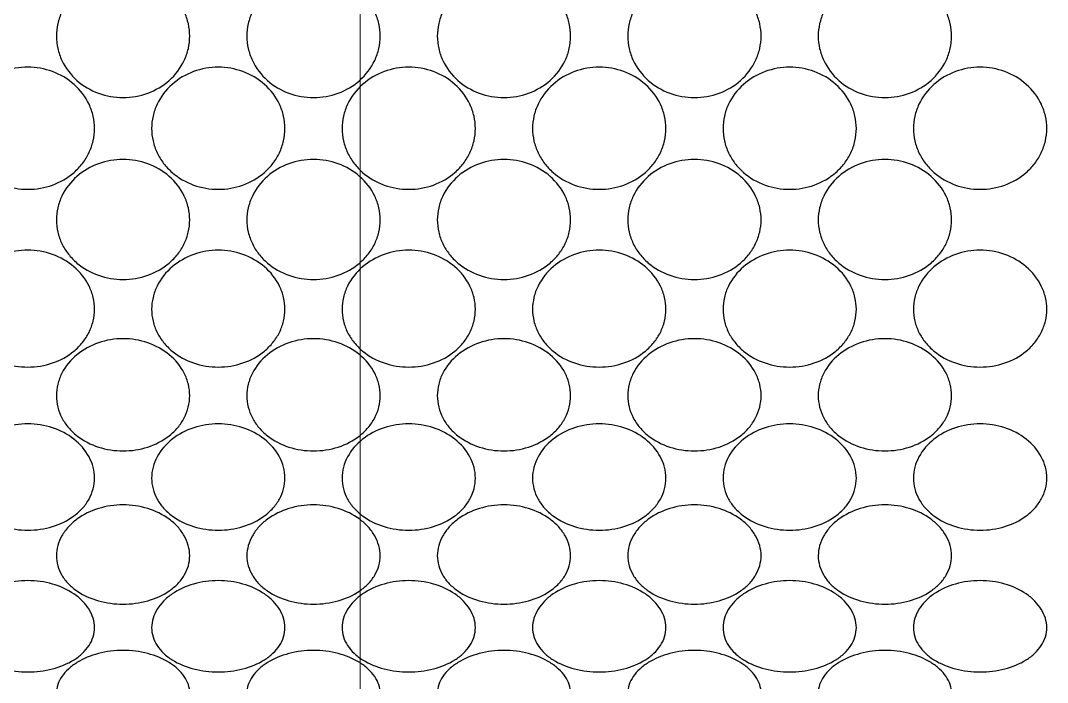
# Model space of a CAD drawing. Header units: inches. Extents: x 50354 to 53215, y -7830 to -6529.
# Drawn here: x 52852.056 to 52852.65, y -6789.736 to -6789.353 of the extents above; entities that cross this region are included whole.
import ezdxf

# ---------------------------------------------------------------- set-up
doc = ezdxf.new("R2010")
doc.units = ezdxf.units.IN
doc.header["$MEASUREMENT"] = 0
doc.linetypes.add('DASHED', pattern=[0.75, 0.5, -0.25])
doc.layers.add('BEAM', color=6, linetype='DASHED')
doc.layers.add('XR_ID 1F_FUR$0$A-SANI-FIX', color=134, linetype='Continuous')
doc.layers.add('FUNITURE', color=7, linetype='Continuous', lineweight=15, true_color=0x7d7673)

# ---------------------------------------------------------------- blocks, each defined once
blk = doc.blocks.new('XR_ID 1F_FUR$0$XR_1F FURN$0$A$C698E198A')
at = {"linetype": 'Continuous'}
for points, knots in [([(1.359, -28.86), (1.298, -28.86), (1.175, -28.846), (0.942, -28.766), (0.691, -28.574), (0.501, -28.25), (0.436, -27.88), (0.501, -27.51), (0.691, -27.186), (0.942, -26.994), (1.175, -26.914), (1.298, -26.9), (1.359, -26.9)], [0, 0, 0, 0, 0.062496, 0.125097, 0.24985, 0.374874, 0.499999, 0.625124, 0.750149, 0.874903, 0.937504, 1, 1, 1, 1]), ([(1.359, -26.9), (1.42, -26.9), (1.543, -26.914), (1.717, -26.975), (1.875, -27.071), (2.054, -27.239), (2.211, -27.511), (2.274, -27.88), (2.211, -28.249), (2.054, -28.521), (1.875, -28.689), (1.717, -28.785), (1.543, -28.846), (1.42, -28.86), (1.359, -28.86)], [0, 0, 0, 0, 0.062501, 0.124952, 0.187396, 0.249908, 0.374735, 0.499999, 0.625263, 0.750091, 0.812604, 0.875048, 0.9375, 1, 1, 1, 1]), ([(4.017, -28.86), (3.959, -28.86), (3.84, -28.846), (3.615, -28.765), (3.373, -28.572), (3.191, -28.248), (3.128, -27.88), (3.191, -27.512), (3.373, -27.188), (3.615, -26.995), (3.84, -26.914), (3.959, -26.9), (4.017, -26.9)], [0, 0, 0, 0, 0.060936, 0.122433, 0.246564, 0.372771, 0.500002, 0.627234, 0.75344, 0.877569, 0.939064, 1, 1, 1, 1]), ([(4.017, -26.9), (4.076, -26.9), (4.193, -26.914), (4.36, -26.975), (4.509, -27.072), (4.68, -27.241), (4.827, -27.513), (4.886, -27.88), (4.827, -28.247), (4.68, -28.519), (4.509, -28.688), (4.36, -28.785), (4.193, -28.846), (4.076, -28.86), (4.017, -28.86)], [0, 0, 0, 0, 0.06109, 0.122284, 0.183847, 0.246048, 0.372017, 0.500002, 0.627987, 0.753955, 0.816156, 0.877718, 0.93891, 1, 1, 1, 1]), ([(6.5, -28.86), (6.446, -28.86), (6.338, -28.846), (6.129, -28.763), (5.906, -28.567), (5.74, -28.245), (5.683, -27.88), (5.74, -27.515), (5.906, -27.193), (6.129, -26.997), (6.338, -26.914), (6.446, -26.9), (6.5, -26.9)], [0, 0, 0, 0, 0.057826, 0.116908, 0.239465, 0.368128, 0.499999, 0.631869, 0.760534, 0.883092, 0.942174, 1, 1, 1, 1]), ([(6.5, -26.9), (6.553, -26.9), (6.661, -26.914), (6.812, -26.975), (6.947, -27.073), (7.101, -27.244), (7.232, -27.517), (7.283, -27.88), (7.232, -28.243), (7.101, -28.516), (6.947, -28.687), (6.812, -28.785), (6.661, -28.846), (6.553, -28.86), (6.5, -28.86)], [0, 0, 0, 0, 0.05807, 0.116648, 0.176553, 0.238282, 0.366741, 0.499998, 0.633256, 0.761717, 0.823447, 0.883352, 0.94193, 1, 1, 1, 1]), ([(8.699, -28.86), (8.652, -28.86), (8.557, -28.845), (8.423, -28.783), (8.302, -28.686), (8.16, -28.513), (8.039, -28.241), (7.991, -27.88), (8.039, -27.519), (8.16, -27.247), (8.302, -27.074), (8.423, -26.977), (8.557, -26.915), (8.652, -26.9), (8.699, -26.9)], [0, 0, 0, 0, 0.05273, 0.107892, 0.166442, 0.228535, 0.360979, 0.499998, 0.639018, 0.771464, 0.833558, 0.892108, 0.947271, 1, 1, 1, 1]), ([(8.699, -26.9), (8.744, -26.9), (8.838, -26.914), (8.967, -26.977), (9.082, -27.075), (9.213, -27.248), (9.321, -27.522), (9.363, -27.88), (9.321, -28.238), (9.213, -28.512), (9.082, -28.685), (8.967, -28.783), (8.838, -28.846), (8.744, -28.86), (8.699, -28.86)], [0, 0, 0, 0, 0.053016, 0.107462, 0.164933, 0.226177, 0.358763, 0.499998, 0.641234, 0.773822, 0.835067, 0.892538, 0.946984, 1, 1, 1, 1]), ([(0, -30.26), (-0.062, -30.26), (-0.185, -30.246), (-0.419, -30.166), (-0.67, -29.974), (-0.86, -29.65), (-0.924, -29.28), (-0.86, -28.91), (-0.67, -28.586), (-0.419, -28.394), (-0.185, -28.314), (-0.062, -28.3), (0, -28.3)], [0, 0, 0, 0, 0.062718, 0.125433, 0.250158, 0.375024, 0.500001, 0.624978, 0.749843, 0.874566, 0.937281, 1, 1, 1, 1]), ([(0, -28.3), (0.062, -28.3), (0.185, -28.314), (0.419, -28.394), (0.67, -28.586), (0.86, -28.91), (0.924, -29.28), (0.86, -29.65), (0.67, -29.974), (0.419, -30.166), (0.185, -30.246), (0.062, -30.26), (0, -30.26)], [0, 0, 0, 0, 0.062718, 0.125433, 0.250158, 0.375024, 0.500001, 0.624978, 0.749843, 0.874566, 0.937281, 1, 1, 1, 1]), ([(2.703, -30.26), (2.643, -30.26), (2.521, -30.246), (2.291, -30.165), (2.043, -29.973), (1.856, -29.649), (1.792, -29.28), (1.856, -28.911), (2.043, -28.587), (2.291, -28.395), (2.521, -28.314), (2.643, -28.3), (2.703, -28.3)], [0, 0, 0, 0, 0.061912, 0.124103, 0.248654, 0.374125, 0.500001, 0.625877, 0.751347, 0.875896, 0.938087, 1, 1, 1, 1]), ([(2.703, -28.3), (2.763, -28.3), (2.884, -28.314), (3.055, -28.375), (3.21, -28.471), (3.385, -28.64), (3.538, -28.912), (3.6, -29.28), (3.538, -29.648), (3.385, -29.92), (3.21, -30.089), (3.055, -30.185), (2.884, -30.246), (2.763, -30.26), (2.703, -30.26)], [0, 0, 0, 0, 0.061998, 0.123968, 0.186064, 0.248436, 0.373682, 0.500001, 0.62632, 0.751564, 0.813936, 0.876031, 0.938002, 1, 1, 1, 1]), ([(5.288, -30.26), (5.231, -30.26), (5.117, -30.246), (4.899, -30.164), (4.665, -29.97), (4.49, -29.647), (4.43, -29.28), (4.49, -28.913), (4.665, -28.59), (4.899, -28.396), (5.117, -28.314), (5.231, -28.3), (5.288, -28.3)], [0, 0, 0, 0, 0.059605, 0.120053, 0.243502, 0.370771, 0.500001, 0.629231, 0.756498, 0.879946, 0.940395, 1, 1, 1, 1]), ([(5.288, -28.3), (5.344, -28.3), (5.457, -28.314), (5.616, -28.375), (5.76, -28.472), (5.923, -28.642), (6.063, -28.915), (6.118, -29.28), (6.063, -29.645), (5.923, -29.918), (5.76, -30.088), (5.616, -30.185), (5.457, -30.246), (5.344, -30.26), (5.288, -30.26)], [0, 0, 0, 0, 0.059816, 0.11987, 0.180701, 0.242673, 0.369706, 0.500001, 0.630296, 0.757328, 0.819299, 0.880129, 0.940184, 1, 1, 1, 1]), ([(7.641, -30.26), (7.591, -30.26), (7.489, -30.245), (7.344, -30.184), (7.212, -30.087), (7.059, -29.915), (6.928, -29.643), (6.875, -29.28), (6.928, -28.917), (7.059, -28.645), (7.212, -28.473), (7.344, -28.376), (7.489, -28.315), (7.591, -28.3), (7.641, -28.3)], [0, 0, 0, 0, 0.055502, 0.11278, 0.172484, 0.234728, 0.364992, 0.500001, 0.63501, 0.765272, 0.827515, 0.887219, 0.944497, 1, 1, 1, 1]), ([(7.641, -28.3), (7.691, -28.3), (7.792, -28.314), (7.933, -28.376), (8.059, -28.474), (8.202, -28.646), (8.322, -28.919), (8.369, -29.28), (8.322, -29.641), (8.202, -29.914), (8.059, -30.086), (7.933, -30.184), (7.792, -30.246), (7.691, -30.26), (7.641, -30.26)], [0, 0, 0, 0, 0.055824, 0.112542, 0.171326, 0.232805, 0.363103, 0.500001, 0.6369, 0.767196, 0.828674, 0.887458, 0.944176, 1, 1, 1, 1]), ([(9.661, -30.26), (9.619, -30.26), (9.532, -30.245), (9.411, -30.182), (9.301, -30.084), (9.172, -29.911), (9.063, -29.639), (9.019, -29.28), (9.063, -28.921), (9.172, -28.649), (9.301, -28.476), (9.411, -28.378), (9.532, -28.315), (9.619, -28.3), (9.661, -28.3)], [0, 0, 0, 0, 0.049365, 0.101995, 0.159209, 0.221173, 0.356257, 0.500001, 0.643746, 0.778828, 0.840791, 0.898004, 0.950635, 1, 1, 1, 1]), ([(1.359, -31.66), (1.298, -31.66), (1.175, -31.646), (0.942, -31.566), (0.691, -31.374), (0.501, -31.05), (0.436, -30.68), (0.501, -30.31), (0.691, -29.986), (0.942, -29.794), (1.175, -29.714), (1.298, -29.7), (1.359, -29.7)], [0, 0, 0, 0, 0.062496, 0.125097, 0.24985, 0.374874, 0.499999, 0.625124, 0.750149, 0.874903, 0.937504, 1, 1, 1, 1]), ([(1.359, -29.7), (1.42, -29.7), (1.543, -29.714), (1.717, -29.775), (1.875, -29.871), (2.054, -30.039), (2.211, -30.311), (2.274, -30.68), (2.211, -31.049), (2.054, -31.321), (1.875, -31.489), (1.717, -31.585), (1.543, -31.646), (1.42, -31.66), (1.359, -31.66)], [0, 0, 0, 0, 0.062501, 0.124952, 0.187396, 0.249908, 0.374735, 0.499999, 0.625263, 0.750091, 0.812604, 0.875048, 0.9375, 1, 1, 1, 1]), ([(4.017, -31.66), (3.959, -31.66), (3.84, -31.646), (3.615, -31.565), (3.373, -31.372), (3.191, -31.048), (3.128, -30.68), (3.191, -30.312), (3.373, -29.988), (3.615, -29.795), (3.84, -29.714), (3.959, -29.7), (4.017, -29.7)], [0, 0, 0, 0, 0.060936, 0.122433, 0.246564, 0.372771, 0.500002, 0.627234, 0.75344, 0.877569, 0.939064, 1, 1, 1, 1]), ([(4.017, -29.7), (4.076, -29.7), (4.193, -29.714), (4.36, -29.775), (4.509, -29.872), (4.68, -30.041), (4.827, -30.313), (4.886, -30.68), (4.827, -31.047), (4.68, -31.319), (4.509, -31.488), (4.36, -31.585), (4.193, -31.646), (4.076, -31.66), (4.017, -31.66)], [0, 0, 0, 0, 0.06109, 0.122284, 0.183847, 0.246048, 0.372017, 0.500002, 0.627987, 0.753955, 0.816156, 0.877718, 0.93891, 1, 1, 1, 1]), ([(6.5, -31.66), (6.446, -31.66), (6.338, -31.646), (6.129, -31.563), (5.906, -31.367), (5.74, -31.045), (5.683, -30.68), (5.74, -30.315), (5.906, -29.993), (6.129, -29.797), (6.338, -29.714), (6.446, -29.7), (6.5, -29.7)], [0, 0, 0, 0, 0.057826, 0.116908, 0.239465, 0.368128, 0.499999, 0.631869, 0.760534, 0.883092, 0.942174, 1, 1, 1, 1]), ([(6.5, -29.7), (6.553, -29.7), (6.661, -29.714), (6.812, -29.775), (6.947, -29.873), (7.101, -30.044), (7.232, -30.317), (7.283, -30.68), (7.232, -31.043), (7.101, -31.316), (6.947, -31.487), (6.812, -31.585), (6.661, -31.646), (6.553, -31.66), (6.5, -31.66)], [0, 0, 0, 0, 0.05807, 0.116648, 0.176553, 0.238282, 0.366741, 0.499998, 0.633256, 0.761717, 0.823447, 0.883352, 0.94193, 1, 1, 1, 1]), ([(8.699, -31.66), (8.652, -31.66), (8.557, -31.645), (8.423, -31.583), (8.302, -31.486), (8.16, -31.313), (8.039, -31.041), (7.991, -30.68), (8.039, -30.319), (8.16, -30.047), (8.302, -29.874), (8.423, -29.777), (8.557, -29.715), (8.652, -29.7), (8.699, -29.7)], [0, 0, 0, 0, 0.05273, 0.107892, 0.166442, 0.228535, 0.360979, 0.499998, 0.639018, 0.771464, 0.833558, 0.892108, 0.947271, 1, 1, 1, 1]), ([(8.699, -29.7), (8.744, -29.7), (8.838, -29.714), (8.967, -29.777), (9.082, -29.875), (9.213, -30.048), (9.321, -30.322), (9.363, -30.68), (9.321, -31.038), (9.213, -31.312), (9.082, -31.485), (8.967, -31.583), (8.838, -31.646), (8.744, -31.66), (8.699, -31.66)], [0, 0, 0, 0, 0.053016, 0.107462, 0.164933, 0.226177, 0.358763, 0.499998, 0.641234, 0.773822, 0.835067, 0.892538, 0.946984, 1, 1, 1, 1]), ([(0, -33.06), (-0.062, -33.06), (-0.185, -33.046), (-0.419, -32.966), (-0.67, -32.774), (-0.86, -32.45), (-0.924, -32.08), (-0.86, -31.71), (-0.67, -31.386), (-0.419, -31.194), (-0.185, -31.114), (-0.062, -31.1), (0, -31.1)], [0, 0, 0, 0, 0.062718, 0.125433, 0.250158, 0.375024, 0.500001, 0.624978, 0.749843, 0.874566, 0.937281, 1, 1, 1, 1]), ([(0, -31.1), (0.062, -31.1), (0.185, -31.114), (0.419, -31.194), (0.67, -31.386), (0.86, -31.71), (0.924, -32.08), (0.86, -32.45), (0.67, -32.774), (0.419, -32.966), (0.185, -33.046), (0.062, -33.06), (0, -33.06)], [0, 0, 0, 0, 0.062718, 0.125433, 0.250158, 0.375024, 0.500001, 0.624978, 0.749843, 0.874566, 0.937281, 1, 1, 1, 1]), ([(2.703, -33.06), (2.643, -33.06), (2.521, -33.046), (2.291, -32.965), (2.043, -32.773), (1.856, -32.449), (1.792, -32.08), (1.856, -31.711), (2.043, -31.387), (2.291, -31.195), (2.521, -31.114), (2.643, -31.1), (2.703, -31.1)], [0, 0, 0, 0, 0.061912, 0.124103, 0.248654, 0.374125, 0.500001, 0.625877, 0.751347, 0.875896, 0.938087, 1, 1, 1, 1]), ([(2.703, -31.1), (2.763, -31.1), (2.884, -31.114), (3.055, -31.175), (3.21, -31.271), (3.385, -31.44), (3.538, -31.712), (3.6, -32.08), (3.538, -32.448), (3.385, -32.72), (3.21, -32.889), (3.055, -32.985), (2.884, -33.046), (2.763, -33.06), (2.703, -33.06)], [0, 0, 0, 0, 0.061998, 0.123968, 0.186064, 0.248436, 0.373682, 0.500001, 0.62632, 0.751564, 0.813936, 0.876031, 0.938002, 1, 1, 1, 1]), ([(5.288, -33.06), (5.231, -33.06), (5.117, -33.046), (4.899, -32.964), (4.665, -32.77), (4.49, -32.447), (4.43, -32.08), (4.49, -31.713), (4.665, -31.39), (4.899, -31.196), (5.117, -31.114), (5.231, -31.1), (5.288, -31.1)], [0, 0, 0, 0, 0.059605, 0.120053, 0.243502, 0.370771, 0.500001, 0.629231, 0.756498, 0.879946, 0.940395, 1, 1, 1, 1]), ([(5.288, -31.1), (5.344, -31.1), (5.457, -31.114), (5.616, -31.175), (5.76, -31.272), (5.923, -31.442), (6.063, -31.715), (6.118, -32.08), (6.063, -32.445), (5.923, -32.718), (5.76, -32.888), (5.616, -32.985), (5.457, -33.046), (5.344, -33.06), (5.288, -33.06)], [0, 0, 0, 0, 0.059816, 0.11987, 0.180701, 0.242673, 0.369706, 0.500001, 0.630296, 0.757328, 0.819299, 0.880129, 0.940184, 1, 1, 1, 1]), ([(7.641, -33.06), (7.591, -33.06), (7.489, -33.045), (7.344, -32.984), (7.212, -32.887), (7.059, -32.715), (6.928, -32.443), (6.875, -32.08), (6.928, -31.717), (7.059, -31.445), (7.212, -31.273), (7.344, -31.176), (7.489, -31.115), (7.591, -31.1), (7.641, -31.1)], [0, 0, 0, 0, 0.055502, 0.11278, 0.172484, 0.234728, 0.364992, 0.500001, 0.63501, 0.765272, 0.827515, 0.887219, 0.944497, 1, 1, 1, 1]), ([(7.641, -31.1), (7.691, -31.1), (7.792, -31.114), (7.933, -31.176), (8.059, -31.274), (8.202, -31.446), (8.322, -31.719), (8.369, -32.08), (8.322, -32.441), (8.202, -32.714), (8.059, -32.886), (7.933, -32.984), (7.792, -33.046), (7.691, -33.06), (7.641, -33.06)], [0, 0, 0, 0, 0.055824, 0.112542, 0.171326, 0.232805, 0.363103, 0.500001, 0.6369, 0.767196, 0.828674, 0.887458, 0.944176, 1, 1, 1, 1]), ([(9.661, -33.06), (9.619, -33.06), (9.532, -33.045), (9.411, -32.982), (9.301, -32.884), (9.172, -32.711), (9.063, -32.439), (9.019, -32.08), (9.063, -31.721), (9.172, -31.449), (9.301, -31.276), (9.411, -31.178), (9.532, -31.115), (9.619, -31.1), (9.661, -31.1)], [0, 0, 0, 0, 0.049365, 0.101995, 0.159209, 0.221173, 0.356257, 0.500001, 0.643746, 0.778828, 0.840791, 0.898004, 0.950635, 1, 1, 1, 1]), ([(1.359, -34.46), (1.298, -34.46), (1.175, -34.446), (0.942, -34.366), (0.691, -34.174), (0.501, -33.85), (0.436, -33.48), (0.501, -33.11), (0.691, -32.786), (0.942, -32.594), (1.175, -32.514), (1.298, -32.5), (1.359, -32.5)], [0, 0, 0, 0, 0.062496, 0.125097, 0.24985, 0.374874, 0.499999, 0.625124, 0.750149, 0.874903, 0.937504, 1, 1, 1, 1]), ([(1.359, -32.5), (1.42, -32.5), (1.543, -32.514), (1.717, -32.575), (1.875, -32.671), (2.054, -32.839), (2.211, -33.111), (2.274, -33.48), (2.211, -33.849), (2.054, -34.121), (1.875, -34.289), (1.717, -34.385), (1.543, -34.446), (1.42, -34.46), (1.359, -34.46)], [0, 0, 0, 0, 0.062501, 0.124952, 0.187396, 0.249908, 0.374735, 0.499999, 0.625263, 0.750091, 0.812604, 0.875048, 0.9375, 1, 1, 1, 1]), ([(4.017, -34.46), (3.959, -34.46), (3.84, -34.446), (3.615, -34.365), (3.373, -34.172), (3.191, -33.848), (3.128, -33.48), (3.191, -33.112), (3.373, -32.788), (3.615, -32.595), (3.84, -32.514), (3.959, -32.5), (4.017, -32.5)], [0, 0, 0, 0, 0.060936, 0.122433, 0.246564, 0.372771, 0.500002, 0.627234, 0.75344, 0.877569, 0.939064, 1, 1, 1, 1]), ([(4.017, -32.5), (4.076, -32.5), (4.193, -32.514), (4.36, -32.575), (4.509, -32.672), (4.68, -32.841), (4.827, -33.113), (4.886, -33.48), (4.827, -33.847), (4.68, -34.119), (4.509, -34.288), (4.36, -34.385), (4.193, -34.446), (4.076, -34.46), (4.017, -34.46)], [0, 0, 0, 0, 0.06109, 0.122284, 0.183847, 0.246048, 0.372017, 0.500002, 0.627987, 0.753955, 0.816156, 0.877718, 0.93891, 1, 1, 1, 1]), ([(6.5, -34.46), (6.446, -34.46), (6.338, -34.446), (6.129, -34.363), (5.906, -34.167), (5.74, -33.845), (5.683, -33.48), (5.74, -33.115), (5.906, -32.793), (6.129, -32.597), (6.338, -32.514), (6.446, -32.5), (6.5, -32.5)], [0, 0, 0, 0, 0.057826, 0.116908, 0.239465, 0.368128, 0.499999, 0.631869, 0.760534, 0.883092, 0.942174, 1, 1, 1, 1]), ([(6.5, -32.5), (6.553, -32.5), (6.661, -32.514), (6.812, -32.575), (6.947, -32.673), (7.101, -32.844), (7.232, -33.117), (7.283, -33.48), (7.232, -33.843), (7.101, -34.116), (6.947, -34.287), (6.812, -34.385), (6.661, -34.446), (6.553, -34.46), (6.5, -34.46)], [0, 0, 0, 0, 0.05807, 0.116648, 0.176553, 0.238282, 0.366741, 0.499998, 0.633256, 0.761717, 0.823447, 0.883352, 0.94193, 1, 1, 1, 1]), ([(8.699, -34.46), (8.652, -34.46), (8.557, -34.445), (8.423, -34.383), (8.302, -34.286), (8.16, -34.113), (8.039, -33.841), (7.991, -33.48), (8.039, -33.119), (8.16, -32.847), (8.302, -32.674), (8.423, -32.577), (8.557, -32.515), (8.652, -32.5), (8.699, -32.5)], [0, 0, 0, 0, 0.05273, 0.107892, 0.166442, 0.228535, 0.360979, 0.499998, 0.639018, 0.771464, 0.833558, 0.892108, 0.947271, 1, 1, 1, 1]), ([(8.699, -32.5), (8.744, -32.5), (8.838, -32.514), (8.967, -32.577), (9.082, -32.675), (9.213, -32.848), (9.321, -33.122), (9.363, -33.48), (9.321, -33.838), (9.213, -34.112), (9.082, -34.285), (8.967, -34.383), (8.838, -34.446), (8.744, -34.46), (8.699, -34.46)], [0, 0, 0, 0, 0.053016, 0.107462, 0.164933, 0.226177, 0.358763, 0.499998, 0.641234, 0.773822, 0.835067, 0.892538, 0.946984, 1, 1, 1, 1]), ([(0, -35.86), (-0.062, -35.86), (-0.185, -35.846), (-0.419, -35.766), (-0.67, -35.574), (-0.86, -35.25), (-0.924, -34.88), (-0.86, -34.51), (-0.67, -34.186), (-0.419, -33.994), (-0.185, -33.914), (-0.062, -33.9), (0, -33.9)], [0, 0, 0, 0, 0.062718, 0.125433, 0.250158, 0.375024, 0.500001, 0.624978, 0.749843, 0.874566, 0.937281, 1, 1, 1, 1]), ([(0, -33.9), (0.062, -33.9), (0.185, -33.914), (0.419, -33.994), (0.67, -34.186), (0.86, -34.51), (0.924, -34.88), (0.86, -35.25), (0.67, -35.574), (0.419, -35.766), (0.185, -35.846), (0.062, -35.86), (0, -35.86)], [0, 0, 0, 0, 0.062718, 0.125433, 0.250158, 0.375024, 0.500001, 0.624978, 0.749843, 0.874566, 0.937281, 1, 1, 1, 1]), ([(2.703, -35.86), (2.643, -35.86), (2.521, -35.846), (2.291, -35.765), (2.043, -35.573), (1.856, -35.249), (1.792, -34.88), (1.856, -34.511), (2.043, -34.187), (2.291, -33.995), (2.521, -33.914), (2.643, -33.9), (2.703, -33.9)], [0, 0, 0, 0, 0.061912, 0.124103, 0.248654, 0.374125, 0.500001, 0.625877, 0.751347, 0.875896, 0.938087, 1, 1, 1, 1]), ([(2.703, -33.9), (2.763, -33.9), (2.884, -33.914), (3.055, -33.975), (3.21, -34.071), (3.385, -34.24), (3.538, -34.512), (3.6, -34.88), (3.538, -35.248), (3.385, -35.52), (3.21, -35.689), (3.055, -35.785), (2.884, -35.846), (2.763, -35.86), (2.703, -35.86)], [0, 0, 0, 0, 0.061998, 0.123968, 0.186064, 0.248436, 0.373682, 0.500001, 0.62632, 0.751564, 0.813936, 0.876031, 0.938002, 1, 1, 1, 1]), ([(5.288, -35.86), (5.231, -35.86), (5.117, -35.846), (4.899, -35.764), (4.665, -35.57), (4.49, -35.247), (4.43, -34.88), (4.49, -34.513), (4.665, -34.19), (4.899, -33.996), (5.117, -33.914), (5.231, -33.9), (5.288, -33.9)], [0, 0, 0, 0, 0.059605, 0.120053, 0.243502, 0.370771, 0.500001, 0.629231, 0.756498, 0.879946, 0.940395, 1, 1, 1, 1]), ([(5.288, -33.9), (5.344, -33.9), (5.457, -33.914), (5.616, -33.975), (5.76, -34.072), (5.923, -34.242), (6.063, -34.515), (6.118, -34.88), (6.063, -35.245), (5.923, -35.518), (5.76, -35.688), (5.616, -35.785), (5.457, -35.846), (5.344, -35.86), (5.288, -35.86)], [0, 0, 0, 0, 0.059816, 0.11987, 0.180701, 0.242673, 0.369706, 0.500001, 0.630296, 0.757328, 0.819299, 0.880129, 0.940184, 1, 1, 1, 1]), ([(7.641, -35.86), (7.591, -35.86), (7.489, -35.845), (7.344, -35.784), (7.212, -35.687), (7.059, -35.515), (6.928, -35.243), (6.875, -34.88), (6.928, -34.517), (7.059, -34.245), (7.212, -34.073), (7.344, -33.976), (7.489, -33.915), (7.591, -33.9), (7.641, -33.9)], [0, 0, 0, 0, 0.055502, 0.11278, 0.172484, 0.234728, 0.364992, 0.500001, 0.63501, 0.765272, 0.827515, 0.887219, 0.944497, 1, 1, 1, 1]), ([(7.641, -33.9), (7.691, -33.9), (7.792, -33.914), (7.933, -33.976), (8.059, -34.074), (8.202, -34.246), (8.322, -34.519), (8.369, -34.88), (8.322, -35.241), (8.202, -35.514), (8.059, -35.686), (7.933, -35.784), (7.792, -35.846), (7.691, -35.86), (7.641, -35.86)], [0, 0, 0, 0, 0.055824, 0.112542, 0.171326, 0.232805, 0.363103, 0.500001, 0.6369, 0.767196, 0.828674, 0.887458, 0.944176, 1, 1, 1, 1]), ([(9.661, -35.86), (9.619, -35.86), (9.532, -35.845), (9.411, -35.782), (9.301, -35.684), (9.172, -35.511), (9.063, -35.239), (9.019, -34.88), (9.063, -34.521), (9.172, -34.249), (9.301, -34.076), (9.411, -33.978), (9.532, -33.915), (9.619, -33.9), (9.661, -33.9)], [0, 0, 0, 0, 0.049365, 0.101995, 0.159209, 0.221173, 0.356257, 0.500001, 0.643746, 0.778828, 0.840791, 0.898004, 0.950635, 1, 1, 1, 1]), ([(1.359, -37.26), (1.298, -37.26), (1.175, -37.246), (0.942, -37.166), (0.691, -36.974), (0.501, -36.65), (0.436, -36.28), (0.501, -35.91), (0.691, -35.586), (0.942, -35.394), (1.175, -35.314), (1.298, -35.3), (1.359, -35.3)], [0, 0, 0, 0, 0.062496, 0.125097, 0.24985, 0.374874, 0.499999, 0.625124, 0.750149, 0.874903, 0.937504, 1, 1, 1, 1]), ([(1.359, -35.3), (1.42, -35.3), (1.543, -35.314), (1.717, -35.375), (1.875, -35.471), (2.054, -35.639), (2.211, -35.911), (2.274, -36.28), (2.211, -36.649), (2.054, -36.921), (1.875, -37.089), (1.717, -37.185), (1.543, -37.246), (1.42, -37.26), (1.359, -37.26)], [0, 0, 0, 0, 0.062501, 0.124952, 0.187396, 0.249908, 0.374735, 0.499999, 0.625263, 0.750091, 0.812604, 0.875048, 0.9375, 1, 1, 1, 1]), ([(4.017, -37.26), (3.959, -37.26), (3.84, -37.246), (3.615, -37.165), (3.373, -36.972), (3.191, -36.648), (3.128, -36.28), (3.191, -35.912), (3.373, -35.588), (3.615, -35.395), (3.84, -35.314), (3.959, -35.3), (4.017, -35.3)], [0, 0, 0, 0, 0.060936, 0.122433, 0.246564, 0.372771, 0.500002, 0.627234, 0.75344, 0.877569, 0.939064, 1, 1, 1, 1]), ([(4.017, -35.3), (4.076, -35.3), (4.193, -35.314), (4.36, -35.375), (4.509, -35.472), (4.68, -35.641), (4.827, -35.913), (4.886, -36.28), (4.827, -36.647), (4.68, -36.919), (4.509, -37.088), (4.36, -37.185), (4.193, -37.246), (4.076, -37.26), (4.017, -37.26)], [0, 0, 0, 0, 0.06109, 0.122284, 0.183847, 0.246048, 0.372017, 0.500002, 0.627987, 0.753955, 0.816156, 0.877718, 0.93891, 1, 1, 1, 1]), ([(6.5, -37.26), (6.446, -37.26), (6.338, -37.246), (6.129, -37.163), (5.906, -36.967), (5.74, -36.645), (5.683, -36.28), (5.74, -35.915), (5.906, -35.593), (6.129, -35.397), (6.338, -35.314), (6.446, -35.3), (6.5, -35.3)], [0, 0, 0, 0, 0.057826, 0.116908, 0.239465, 0.368128, 0.499999, 0.631869, 0.760534, 0.883092, 0.942174, 1, 1, 1, 1]), ([(6.5, -35.3), (6.553, -35.3), (6.661, -35.314), (6.812, -35.375), (6.947, -35.473), (7.101, -35.644), (7.232, -35.917), (7.283, -36.28), (7.232, -36.643), (7.101, -36.916), (6.947, -37.087), (6.812, -37.185), (6.661, -37.246), (6.553, -37.26), (6.5, -37.26)], [0, 0, 0, 0, 0.05807, 0.116648, 0.176553, 0.238282, 0.366741, 0.499998, 0.633256, 0.761717, 0.823447, 0.883352, 0.94193, 1, 1, 1, 1]), ([(8.699, -37.26), (8.652, -37.26), (8.557, -37.245), (8.423, -37.183), (8.302, -37.086), (8.16, -36.913), (8.039, -36.641), (7.991, -36.28), (8.039, -35.919), (8.16, -35.647), (8.302, -35.474), (8.423, -35.377), (8.557, -35.315), (8.652, -35.3), (8.699, -35.3)], [0, 0, 0, 0, 0.05273, 0.107892, 0.166442, 0.228535, 0.360979, 0.499998, 0.639018, 0.771464, 0.833558, 0.892108, 0.947271, 1, 1, 1, 1]), ([(8.699, -35.3), (8.744, -35.3), (8.838, -35.314), (8.967, -35.377), (9.082, -35.475), (9.213, -35.648), (9.321, -35.922), (9.363, -36.28), (9.321, -36.638), (9.213, -36.912), (9.082, -37.085), (8.967, -37.183), (8.838, -37.246), (8.744, -37.26), (8.699, -37.26)], [0, 0, 0, 0, 0.053016, 0.107462, 0.164933, 0.226177, 0.358763, 0.499998, 0.641234, 0.773822, 0.835067, 0.892538, 0.946984, 1, 1, 1, 1]), ([(0, -38.66), (-0.062, -38.66), (-0.185, -38.646), (-0.419, -38.566), (-0.67, -38.374), (-0.86, -38.05), (-0.924, -37.68), (-0.86, -37.31), (-0.67, -36.986), (-0.419, -36.794), (-0.185, -36.714), (-0.062, -36.7), (0, -36.7)], [0, 0, 0, 0, 0.062718, 0.125433, 0.250158, 0.375024, 0.500001, 0.624978, 0.749843, 0.874566, 0.937281, 1, 1, 1, 1]), ([(0, -36.7), (0.062, -36.7), (0.185, -36.714), (0.419, -36.794), (0.67, -36.986), (0.86, -37.31), (0.924, -37.68), (0.86, -38.05), (0.67, -38.374), (0.419, -38.566), (0.185, -38.646), (0.062, -38.66), (0, -38.66)], [0, 0, 0, 0, 0.062718, 0.125433, 0.250158, 0.375024, 0.500001, 0.624978, 0.749843, 0.874566, 0.937281, 1, 1, 1, 1]), ([(2.703, -38.66), (2.643, -38.66), (2.521, -38.646), (2.291, -38.565), (2.043, -38.373), (1.856, -38.049), (1.792, -37.68), (1.856, -37.311), (2.043, -36.987), (2.291, -36.795), (2.521, -36.714), (2.643, -36.7), (2.703, -36.7)], [0, 0, 0, 0, 0.061912, 0.124103, 0.248654, 0.374125, 0.500001, 0.625877, 0.751347, 0.875896, 0.938087, 1, 1, 1, 1]), ([(2.703, -36.7), (2.763, -36.7), (2.884, -36.714), (3.055, -36.775), (3.21, -36.871), (3.385, -37.04), (3.538, -37.312), (3.6, -37.68), (3.538, -38.048), (3.385, -38.32), (3.21, -38.489), (3.055, -38.585), (2.884, -38.646), (2.763, -38.66), (2.703, -38.66)], [0, 0, 0, 0, 0.061998, 0.123968, 0.186064, 0.248436, 0.373682, 0.500001, 0.62632, 0.751564, 0.813936, 0.876031, 0.938002, 1, 1, 1, 1]), ([(5.288, -38.66), (5.231, -38.66), (5.117, -38.646), (4.899, -38.564), (4.665, -38.37), (4.49, -38.047), (4.43, -37.68), (4.49, -37.313), (4.665, -36.99), (4.899, -36.796), (5.117, -36.714), (5.231, -36.7), (5.288, -36.7)], [0, 0, 0, 0, 0.059605, 0.120053, 0.243502, 0.370771, 0.500001, 0.629231, 0.756498, 0.879946, 0.940395, 1, 1, 1, 1]), ([(5.288, -36.7), (5.344, -36.7), (5.457, -36.714), (5.616, -36.775), (5.76, -36.872), (5.923, -37.042), (6.063, -37.315), (6.118, -37.68), (6.063, -38.045), (5.923, -38.318), (5.76, -38.488), (5.616, -38.585), (5.457, -38.646), (5.344, -38.66), (5.288, -38.66)], [0, 0, 0, 0, 0.059816, 0.11987, 0.180701, 0.242673, 0.369706, 0.500001, 0.630296, 0.757328, 0.819299, 0.880129, 0.940184, 1, 1, 1, 1]), ([(7.641, -38.66), (7.591, -38.66), (7.489, -38.645), (7.344, -38.584), (7.212, -38.487), (7.059, -38.315), (6.928, -38.043), (6.875, -37.68), (6.928, -37.317), (7.059, -37.045), (7.212, -36.873), (7.344, -36.776), (7.489, -36.715), (7.591, -36.7), (7.641, -36.7)], [0, 0, 0, 0, 0.055502, 0.11278, 0.172484, 0.234728, 0.364992, 0.500001, 0.63501, 0.765272, 0.827515, 0.887219, 0.944497, 1, 1, 1, 1]), ([(7.641, -36.7), (7.691, -36.7), (7.792, -36.714), (7.933, -36.776), (8.059, -36.874), (8.202, -37.046), (8.322, -37.319), (8.369, -37.68), (8.322, -38.041), (8.202, -38.314), (8.059, -38.486), (7.933, -38.584), (7.792, -38.646), (7.691, -38.66), (7.641, -38.66)], [0, 0, 0, 0, 0.055824, 0.112542, 0.171326, 0.232805, 0.363103, 0.500001, 0.6369, 0.767196, 0.828674, 0.887458, 0.944176, 1, 1, 1, 1]), ([(9.661, -38.66), (9.619, -38.66), (9.532, -38.645), (9.411, -38.582), (9.301, -38.484), (9.172, -38.311), (9.063, -38.039), (9.019, -37.68), (9.063, -37.321), (9.172, -37.049), (9.301, -36.876), (9.411, -36.778), (9.532, -36.715), (9.619, -36.7), (9.661, -36.7)], [0, 0, 0, 0, 0.049365, 0.101995, 0.159209, 0.221173, 0.356257, 0.500001, 0.643746, 0.778828, 0.840791, 0.898004, 0.950635, 1, 1, 1, 1]), ([(1.359, -40.06), (1.298, -40.06), (1.175, -40.046), (0.942, -39.966), (0.691, -39.774), (0.501, -39.45), (0.436, -39.08), (0.501, -38.71), (0.691, -38.386), (0.942, -38.194), (1.175, -38.114), (1.298, -38.1), (1.359, -38.1)], [0, 0, 0, 0, 0.062496, 0.125097, 0.24985, 0.374874, 0.499999, 0.625124, 0.750149, 0.874903, 0.937504, 1, 1, 1, 1]), ([(1.359, -38.1), (1.42, -38.1), (1.543, -38.114), (1.717, -38.175), (1.875, -38.271), (2.054, -38.439), (2.211, -38.711), (2.274, -39.08), (2.211, -39.449), (2.054, -39.721), (1.875, -39.889), (1.717, -39.985), (1.543, -40.046), (1.42, -40.06), (1.359, -40.06)], [0, 0, 0, 0, 0.062501, 0.124952, 0.187396, 0.249908, 0.374735, 0.499999, 0.625263, 0.750091, 0.812604, 0.875048, 0.9375, 1, 1, 1, 1]), ([(4.017, -40.06), (3.959, -40.06), (3.84, -40.046), (3.615, -39.965), (3.373, -39.772), (3.191, -39.448), (3.128, -39.08), (3.191, -38.712), (3.373, -38.388), (3.615, -38.195), (3.84, -38.114), (3.959, -38.1), (4.017, -38.1)], [0, 0, 0, 0, 0.060936, 0.122433, 0.246564, 0.372771, 0.500002, 0.627234, 0.75344, 0.877569, 0.939064, 1, 1, 1, 1]), ([(4.017, -38.1), (4.076, -38.1), (4.193, -38.114), (4.36, -38.175), (4.509, -38.272), (4.68, -38.441), (4.827, -38.713), (4.886, -39.08), (4.827, -39.447), (4.68, -39.719), (4.509, -39.888), (4.36, -39.985), (4.193, -40.046), (4.076, -40.06), (4.017, -40.06)], [0, 0, 0, 0, 0.06109, 0.122284, 0.183847, 0.246048, 0.372017, 0.500002, 0.627987, 0.753955, 0.816156, 0.877718, 0.93891, 1, 1, 1, 1]), ([(6.5, -40.06), (6.446, -40.06), (6.338, -40.046), (6.129, -39.963), (5.906, -39.767), (5.74, -39.445), (5.683, -39.08), (5.74, -38.715), (5.906, -38.393), (6.129, -38.197), (6.338, -38.114), (6.446, -38.1), (6.5, -38.1)], [0, 0, 0, 0, 0.057826, 0.116908, 0.239465, 0.368128, 0.499999, 0.631869, 0.760534, 0.883092, 0.942174, 1, 1, 1, 1]), ([(6.5, -38.1), (6.553, -38.1), (6.661, -38.114), (6.812, -38.175), (6.947, -38.273), (7.101, -38.444), (7.232, -38.717), (7.283, -39.08), (7.232, -39.443), (7.101, -39.716), (6.947, -39.887), (6.812, -39.985), (6.661, -40.046), (6.553, -40.06), (6.5, -40.06)], [0, 0, 0, 0, 0.05807, 0.116648, 0.176553, 0.238282, 0.366741, 0.499998, 0.633256, 0.761717, 0.823447, 0.883352, 0.94193, 1, 1, 1, 1]), ([(8.699, -40.06), (8.652, -40.06), (8.557, -40.045), (8.423, -39.983), (8.302, -39.886), (8.16, -39.713), (8.039, -39.441), (7.991, -39.08), (8.039, -38.719), (8.16, -38.447), (8.302, -38.274), (8.423, -38.177), (8.557, -38.115), (8.652, -38.1), (8.699, -38.1)], [0, 0, 0, 0, 0.05273, 0.107892, 0.166442, 0.228535, 0.360979, 0.499998, 0.639018, 0.771464, 0.833558, 0.892108, 0.947271, 1, 1, 1, 1]), ([(8.699, -38.1), (8.744, -38.1), (8.838, -38.114), (8.967, -38.177), (9.082, -38.275), (9.213, -38.448), (9.321, -38.722), (9.363, -39.08), (9.321, -39.438), (9.213, -39.712), (9.082, -39.885), (8.967, -39.983), (8.838, -40.046), (8.744, -40.06), (8.699, -40.06)], [0, 0, 0, 0, 0.053016, 0.107462, 0.164933, 0.226177, 0.358763, 0.499998, 0.641234, 0.773822, 0.835067, 0.892538, 0.946984, 1, 1, 1, 1]), ([(0, -41.46), (-0.062, -41.46), (-0.185, -41.446), (-0.419, -41.366), (-0.67, -41.174), (-0.86, -40.85), (-0.924, -40.48), (-0.86, -40.11), (-0.67, -39.786), (-0.419, -39.594), (-0.185, -39.514), (-0.062, -39.5), (0, -39.5)], [0, 0, 0, 0, 0.062718, 0.125433, 0.250158, 0.375024, 0.500001, 0.624978, 0.749843, 0.874566, 0.937281, 1, 1, 1, 1]), ([(0, -39.5), (0.062, -39.5), (0.185, -39.514), (0.419, -39.594), (0.67, -39.786), (0.86, -40.11), (0.924, -40.48), (0.86, -40.85), (0.67, -41.174), (0.419, -41.366), (0.185, -41.446), (0.062, -41.46), (0, -41.46)], [0, 0, 0, 0, 0.062718, 0.125433, 0.250158, 0.375024, 0.500001, 0.624978, 0.749843, 0.874566, 0.937281, 1, 1, 1, 1]), ([(2.703, -41.46), (2.643, -41.46), (2.521, -41.446), (2.291, -41.365), (2.043, -41.173), (1.856, -40.849), (1.792, -40.48), (1.856, -40.111), (2.043, -39.787), (2.291, -39.595), (2.521, -39.514), (2.643, -39.5), (2.703, -39.5)], [0, 0, 0, 0, 0.061912, 0.124103, 0.248654, 0.374125, 0.500001, 0.625877, 0.751347, 0.875896, 0.938087, 1, 1, 1, 1]), ([(2.703, -39.5), (2.763, -39.5), (2.884, -39.514), (3.055, -39.575), (3.21, -39.671), (3.385, -39.84), (3.538, -40.112), (3.6, -40.48), (3.538, -40.848), (3.385, -41.12), (3.21, -41.289), (3.055, -41.385), (2.884, -41.446), (2.763, -41.46), (2.703, -41.46)], [0, 0, 0, 0, 0.061998, 0.123968, 0.186064, 0.248436, 0.373682, 0.500001, 0.62632, 0.751564, 0.813936, 0.876031, 0.938002, 1, 1, 1, 1]), ([(5.288, -41.46), (5.231, -41.46), (5.117, -41.446), (4.899, -41.364), (4.665, -41.17), (4.49, -40.847), (4.43, -40.48), (4.49, -40.113), (4.665, -39.79), (4.899, -39.596), (5.117, -39.514), (5.231, -39.5), (5.288, -39.5)], [0, 0, 0, 0, 0.059605, 0.120053, 0.243502, 0.370771, 0.500001, 0.629231, 0.756498, 0.879946, 0.940395, 1, 1, 1, 1]), ([(5.288, -39.5), (5.344, -39.5), (5.457, -39.514), (5.616, -39.575), (5.76, -39.672), (5.923, -39.842), (6.063, -40.115), (6.118, -40.48), (6.063, -40.845), (5.923, -41.118), (5.76, -41.288), (5.616, -41.385), (5.457, -41.446), (5.344, -41.46), (5.288, -41.46)], [0, 0, 0, 0, 0.059816, 0.11987, 0.180701, 0.242673, 0.369706, 0.500001, 0.630296, 0.757328, 0.819299, 0.880129, 0.940184, 1, 1, 1, 1]), ([(7.641, -41.46), (7.591, -41.46), (7.489, -41.445), (7.344, -41.384), (7.212, -41.287), (7.059, -41.115), (6.928, -40.843), (6.875, -40.48), (6.928, -40.117), (7.059, -39.845), (7.212, -39.673), (7.344, -39.576), (7.489, -39.515), (7.591, -39.5), (7.641, -39.5)], [0, 0, 0, 0, 0.055502, 0.11278, 0.172484, 0.234728, 0.364992, 0.500001, 0.63501, 0.765272, 0.827515, 0.887219, 0.944497, 1, 1, 1, 1]), ([(7.641, -39.5), (7.691, -39.5), (7.792, -39.514), (7.933, -39.576), (8.059, -39.674), (8.202, -39.846), (8.322, -40.119), (8.369, -40.48), (8.322, -40.841), (8.202, -41.114), (8.059, -41.286), (7.933, -41.384), (7.792, -41.446), (7.691, -41.46), (7.641, -41.46)], [0, 0, 0, 0, 0.055824, 0.112542, 0.171326, 0.232805, 0.363103, 0.500001, 0.6369, 0.767196, 0.828674, 0.887458, 0.944176, 1, 1, 1, 1]), ([(9.661, -41.46), (9.619, -41.46), (9.532, -41.445), (9.411, -41.382), (9.301, -41.284), (9.172, -41.111), (9.063, -40.839), (9.019, -40.48), (9.063, -40.121), (9.172, -39.849), (9.301, -39.676), (9.411, -39.578), (9.532, -39.515), (9.619, -39.5), (9.661, -39.5)], [0, 0, 0, 0, 0.049365, 0.101995, 0.159209, 0.221173, 0.356257, 0.500001, 0.643746, 0.778828, 0.840791, 0.898004, 0.950635, 1, 1, 1, 1]), ([(1.359, -42.86), (1.298, -42.86), (1.175, -42.846), (0.942, -42.766), (0.691, -42.574), (0.501, -42.25), (0.436, -41.88), (0.501, -41.51), (0.691, -41.186), (0.942, -40.994), (1.175, -40.914), (1.298, -40.9), (1.359, -40.9)], [0, 0, 0, 0, 0.062496, 0.125097, 0.24985, 0.374874, 0.499999, 0.625124, 0.750149, 0.874903, 0.937504, 1, 1, 1, 1]), ([(1.359, -40.9), (1.42, -40.9), (1.543, -40.914), (1.717, -40.975), (1.875, -41.071), (2.054, -41.239), (2.211, -41.511), (2.274, -41.88), (2.211, -42.249), (2.054, -42.521), (1.875, -42.689), (1.717, -42.785), (1.543, -42.846), (1.42, -42.86), (1.359, -42.86)], [0, 0, 0, 0, 0.062501, 0.124952, 0.187396, 0.249908, 0.374735, 0.499999, 0.625263, 0.750091, 0.812604, 0.875048, 0.9375, 1, 1, 1, 1]), ([(4.017, -42.86), (3.959, -42.86), (3.84, -42.846), (3.615, -42.765), (3.373, -42.572), (3.191, -42.248), (3.128, -41.88), (3.191, -41.512), (3.373, -41.188), (3.615, -40.995), (3.84, -40.914), (3.959, -40.9), (4.017, -40.9)], [0, 0, 0, 0, 0.060936, 0.122433, 0.246564, 0.372771, 0.500002, 0.627234, 0.75344, 0.877569, 0.939064, 1, 1, 1, 1]), ([(4.017, -40.9), (4.076, -40.9), (4.193, -40.914), (4.36, -40.975), (4.509, -41.072), (4.68, -41.241), (4.827, -41.513), (4.886, -41.88), (4.827, -42.247), (4.68, -42.519), (4.509, -42.688), (4.36, -42.785), (4.193, -42.846), (4.076, -42.86), (4.017, -42.86)], [0, 0, 0, 0, 0.06109, 0.122284, 0.183847, 0.246048, 0.372017, 0.500002, 0.627987, 0.753955, 0.816156, 0.877718, 0.93891, 1, 1, 1, 1]), ([(6.5, -42.86), (6.446, -42.86), (6.338, -42.846), (6.129, -42.763), (5.906, -42.567), (5.74, -42.245), (5.683, -41.88), (5.74, -41.515), (5.906, -41.193), (6.129, -40.997), (6.338, -40.914), (6.446, -40.9), (6.5, -40.9)], [0, 0, 0, 0, 0.057826, 0.116908, 0.239465, 0.368128, 0.499999, 0.631869, 0.760534, 0.883092, 0.942174, 1, 1, 1, 1]), ([(6.5, -40.9), (6.553, -40.9), (6.661, -40.914), (6.812, -40.975), (6.947, -41.073), (7.101, -41.244), (7.232, -41.517), (7.283, -41.88), (7.232, -42.243), (7.101, -42.516), (6.947, -42.687), (6.812, -42.785), (6.661, -42.846), (6.553, -42.86), (6.5, -42.86)], [0, 0, 0, 0, 0.05807, 0.116648, 0.176553, 0.238282, 0.366741, 0.499998, 0.633256, 0.761717, 0.823447, 0.883352, 0.94193, 1, 1, 1, 1]), ([(8.699, -42.86), (8.652, -42.86), (8.557, -42.845), (8.423, -42.783), (8.302, -42.686), (8.16, -42.513), (8.039, -42.241), (7.991, -41.88), (8.039, -41.519), (8.16, -41.247), (8.302, -41.074), (8.423, -40.977), (8.557, -40.915), (8.652, -40.9), (8.699, -40.9)], [0, 0, 0, 0, 0.05273, 0.107892, 0.166442, 0.228535, 0.360979, 0.499998, 0.639018, 0.771464, 0.833558, 0.892108, 0.947271, 1, 1, 1, 1]), ([(8.699, -40.9), (8.744, -40.9), (8.838, -40.914), (8.967, -40.977), (9.082, -41.075), (9.213, -41.248), (9.321, -41.522), (9.363, -41.88), (9.321, -42.238), (9.213, -42.512), (9.082, -42.685), (8.967, -42.783), (8.838, -42.846), (8.744, -42.86), (8.699, -42.86)], [0, 0, 0, 0, 0.053016, 0.107462, 0.164933, 0.226177, 0.358763, 0.499998, 0.641234, 0.773822, 0.835067, 0.892538, 0.946984, 1, 1, 1, 1])]:
    blk.add_open_spline(points, degree=3, knots=knots, dxfattribs=at)

msp = doc.modelspace()

# ---------------------------------------------------------------- linework, layer by layer
at = {"layer": 'BEAM', "color": 240, "lineweight": 53, "ltscale": 5, "true_color": 0xed1f24}
msp.add_lwpolyline([(53010.50219, -6783.05013), (53010.50219, -6826.55013), (52852.25219, -6826.55013), (52852.25219, -6783.05013)], close=True, dxfattribs=at)
at = {"layer": 'FUNITURE', "ltscale": 5}
msp.add_lwpolyline([(52852.25219, -6783.05013), (52928.54219, -6783.05013), (52928.54219, -6826.55013), (52852.25219, -6826.55013)], close=True, dxfattribs=at)

# ---------------------------------------------------------------- block references
at = {"layer": 'XR_ID 1F_FUR$0$A-SANI-FIX', "lineweight": 30, "xscale": -0.0393700787, "yscale": 0.0393700787, "zscale": 0.0393700787, "rotation": 90}
msp.add_blockref('XR_ID 1F_FUR$0$XR_1F FURN$0$A$C698E198A', (52850.96219, -6789.36182), dxfattribs=at)

doc.saveas('drawing.dxf')
